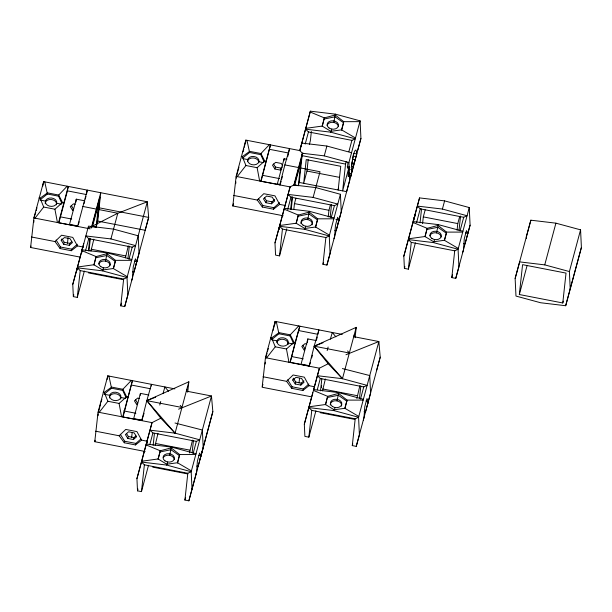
<?xml version="1.0" encoding="UTF-8"?>
<svg xmlns="http://www.w3.org/2000/svg" width="612" height="612" viewBox="0 0 612 612"><rect width="100%" height="100%" fill="white"/><g stroke="black" fill="none" stroke-linecap="round" stroke-linejoin="round"><path stroke-width="0.92" d="M186.821 389.316L186.622 391.16L211.477 395.995L191.189 471.714L187.823 473.267L184.908 500.05L188.871 500.823L196.62 472.158L197.393 461.196L199.581 453.018L201.004 455.802L198.135 466.352L196.743 466.084M301.104 146.742L301.915 142.542M349.834 176.937L348.22 176.31L348.366 173.005A13.724 1.048 -79 0 1 349.223 167.068M80.218 257.124L30.6 247.485L33.905 217.941L43.636 181.634L147.316 201.776L148.67 217.421L124.703 306.604L120.748 305.839L123.655 279.049L127.028 277.504L147.316 201.776L117.795 213.251L87.876 228.429M43.467 183.524L43.636 181.634L42.786 186.079M88.396 250.713L89.872 238.106M92.374 226.509L96.099 227.228L97.752 221.07L100.735 192.726L91.242 228.123M145.113 451.488L94.761 441.703L98.065 412.159L107.796 375.852L174.856 388.88M107.628 377.742L107.796 375.852L107.123 379.402M283.165 215.745L232.82 205.969L236.125 176.417L245.848 140.11L299.819 150.598L302.366 153.26L324.261 155.869L348.917 162.54L349.75 180.157L346.599 191.648L299.199 182.437L302.106 155.647L345.55 164.093L342.636 190.875L348.71 168.208M245.603 142.948L245.848 140.11L244.272 147.278M342.238 334.427L275.178 321.399L265.455 357.706L262.15 387.251L311.562 396.851M274.933 324.238L275.178 321.399L273.12 330.373M290.616 209.189L292.115 196.391M33.782 222.424L33.981 220.58M45.319 202.633L45.487 201.088L40.82 200.185M39.887 200.002L47.384 194.012L44.752 181.848M61.911 203.536L58.584 196.184L58.706 195.06L67.144 186.201M67.473 243.324L68.093 237.632M75.972 202.014L76.286 199.168L84.686 200.805M81.251 252.947L72.767 284.412L73.348 296.629L77.303 297.394L80.21 270.603L77.311 267.842L88.488 226.134L113.541 229.118L138.197 235.796L139.031 253.406L135.879 264.897M88.977 251.073L90.285 239.062M90.943 251.104L93.827 239.208M96.099 227.228L98.677 203.521L92.412 226.907M96.979 223.961L99.886 197.171L91.876 227.09M94.034 264.973L96.099 256.573L106.97 253.651L115.492 260.345L131.626 260.329M105.509 261.125L107.192 252.833L131.848 259.511M98.05 415.716L98.249 413.873M109.487 396.851L109.647 395.306L104.055 394.22L111.552 388.23L108.921 376.066M125.429 257.805L128.313 245.909M127.954 258.516L129.3 246.185M120.679 399.024L120.847 397.486A5.722 4.208 6.2 0 0 113.396 392.315A5.722 4.208 6.2 0 0 111.499 399.391A5.722 4.208 6.2 0 0 120.847 397.486L125.514 398.389M126.08 397.754L122.744 390.402L122.867 389.278L131.312 380.419M131.641 437.542L132.154 432.799M140.24 395.283L140.446 393.386L148.846 395.015M146.375 445.329L147.324 440.005L136.935 478.63L137.509 490.847L141.464 491.612L144.378 464.822L141.479 462.06L152.036 422.64L160.795 418.203L175.078 433.151L199.734 439.821L196.368 441.374L152.924 432.929L150.024 430.167L175.078 433.151L188.84 381.789L146.804 400.638L141.739 420.643L144.057 413.253M153.145 445.291L154.446 433.281M155.111 445.322L157.995 433.426M158.194 459.191L160.268 450.792L171.138 447.869L179.66 454.563L195.794 454.548M174.267 459.428A5.722 4.208 6.2 0 0 169.669 455.343L171.352 447.051L196.008 453.729M177.587 462.955L179.66 454.563L177.465 462.741L166.755 464.225L158.072 458.969L141.693 461.241M187.708 392.208L188.84 381.789M189.49 452.964L192.474 440.127M192.122 452.735L193.461 440.403M235.697 183.677L235.903 181.825M236.301 178.13L236.5 176.287L236.125 176.417L290.088 186.905L293.867 184.992L315.761 187.593L340.417 194.272L341.251 211.882L338.099 223.38M242.788 157.934L249.604 152.487L246.973 140.332M264.132 162.019L260.796 154.66L260.919 153.535L269.364 144.677M283.892 160.635L284.098 158.738L286.898 159.281M265.126 364.041L265.333 362.189M279.523 255.877L282.43 229.087L279.531 226.318L290.088 186.905L274.987 242.888L275.561 255.105L279.523 255.877L286.776 228.796M271.437 339.767L271.636 337.923L279.057 332.653L290.249 334.825L294.028 342.276L295.152 342.49L299.811 326.181L290.088 362.495L295.152 342.49M291.197 209.549L292.498 197.538M272.118 339.224L278.934 333.777L276.303 321.614M293.844 209.289L294.464 203.597L295.871 198.342M294.586 184.985L298.319 185.711L300.897 161.996L294.632 185.39M296.246 223.449L298.319 215.057L309.19 212.127L317.712 218.821L333.846 218.805M288.061 344.571L288.229 343.034A5.722 4.208 6.2 0 0 280.786 337.862A5.722 4.208 6.2 0 0 278.888 344.946A5.722 4.208 6.2 0 0 288.229 343.034L292.896 343.936M338.627 188.259L338.161 190.011L340.739 166.296L306.252 159.602L303.674 183.309L306.964 171.039L308.196 159.663M311.37 131.496L310.368 140.729L309.397 144.356M293.462 343.301L290.126 335.95L290.249 334.825L298.694 325.966M307.729 219.609L309.404 211.308L334.06 217.987M322.279 126.302L324.345 117.902L335.215 114.98L343.737 121.673L359.871 121.65M299.023 383.089L299.536 378.354M315.639 227.22L317.712 218.821L315.524 226.998L304.807 228.483L296.124 223.235L279.753 225.507M307.423 342.728L307.828 338.933L316.228 340.57M333.754 122.454L335.437 114.161L360.093 120.839L360.927 138.45L326.923 265.08L322.968 264.315L325.875 237.525L329.241 235.98L340.417 194.272M328.231 216.931L328.95 210.291L330.358 205.035M330.174 216.992L331.513 204.668M312.801 392.713L304.317 424.177L304.891 436.394L308.853 437.159L311.76 410.377L308.861 407.607L319.418 368.195L328.185 363.75L342.46 378.698L367.116 385.376L363.75 386.922L320.305 378.484L317.406 375.714L342.46 378.698L356.222 327.344L314.185 346.185L309.121 366.19L310.468 362.434M320.527 390.839L321.828 378.828M321.415 387.442L321.621 385.545M322.493 390.869L325.377 378.973M325.576 404.739L327.649 396.347L338.52 393.417L347.042 400.11L363.176 400.095M337.051 400.891L338.734 392.598L363.39 399.276M344.969 408.51L347.042 400.11L344.847 408.288L334.137 409.772L325.454 404.524L309.075 406.789M354.203 334.863L354.004 336.715L378.859 341.542L380.22 357.186L356.253 446.37L352.29 445.605L355.205 418.815L358.571 417.269L378.859 341.542L345.956 354.738M355.09 337.755L356.222 327.344M356.873 398.519L359.864 385.675M359.504 398.282L360.843 385.958M413.261 222.875L414.209 217.551L403.828 256.176L404.402 268.393L408.357 269.165L411.272 242.375L408.372 239.606L419.541 197.905L444.603 200.881L469.259 207.56L470.085 225.17L465.028 243.905L463.636 243.63M420.039 222.837L421.538 208.983M422.578 223.518L423.305 216.885L425.179 209.87M425.088 236.737L427.161 228.345L438.024 225.415L446.553 232.109L462.68 232.093M436.563 232.897L438.246 224.596L462.901 231.275M403.828 256.176L408.372 239.606L433.426 242.589L458.082 249.268L458.916 266.878L455.764 278.368L451.801 277.603L454.716 250.813L458.082 249.268L469.259 207.56M457.065 230.219L457.784 223.579L459.666 216.572M459.015 230.28L460.561 216.059M519.336 294.525L522.579 264.659L566.024 273.097L562.78 302.971L519.336 294.525L527.108 265.516M351.617 165.408L353.629 153.375L356.758 153.987L350.538 177.067L351.502 173.609A13.755 2.134 -83.2 0 1 353.682 154.262A13.755 2.134 -83.2 0 1 356.765 153.964M301.387 155.999L301.693 154.209M349.192 168.392L347.402 168.048L347.976 162.272M67.419 190.86L68.269 186.415L58.538 222.73L77.954 226.287L77.571 226.425L87.302 190.118L86.453 194.562L67.419 190.86L58.92 222.592M123.081 416.81L132.429 380.633L122.698 416.94L142.114 420.505M151.126 386.111L151.462 384.336L146.804 400.638L160.795 418.203M261.133 181.068L270.481 144.899L260.758 181.206L280.166 184.77L281.137 181.144M288.841 152.151L289.522 148.594L284.855 164.903L279.791 184.9L280.166 184.77M318.171 333.441L318.844 329.883L314.185 346.185L328.185 363.75M159.778 405.052L160.742 401.487M293.867 184.992L302.366 153.26M327.168 350.6L328.124 347.035M82.016 250.101L83.156 245.787L82.192 249.245L82.215 252.045M313.566 389.867L319.418 368.195L265.455 357.706L265.83 357.576M35.741 212.364L33.905 217.941L90.109 228.857M36.23 210.551L36.957 207.835M30.6 247.485L30.99 246.039M61.246 240.355L64.413 237.571L70.005 238.657L72.446 242.536L69.286 245.32L63.686 244.234L61.246 240.355L61.598 239.047M83.025 246.996L77.433 245.909L71.313 250.729L60.114 248.548L60.527 247.026L56.136 240.049M63.686 244.234L64.214 242.275L62.263 239.17M76.286 199.168L69.538 224.359L77.931 225.989M69.286 245.32L69.806 243.362L71.703 241.686M71.313 250.729L71.719 249.199L77.341 244.242M78.435 224.474L79.17 221.758M84.028 203.628L84.754 200.904M85.236 199.091L85.971 196.375M82.192 249.245L82.85 246.789M83.286 245.16L83.722 243.522M85.496 250.882L88.755 238.711L85.856 235.949L110.917 238.932L135.573 245.611L132.2 247.156L88.755 238.711M73.348 296.629L73.83 294.816M77.303 297.394L84.349 271.101M77.533 267.023L93.911 264.751L96.099 256.573L81.916 250.668M72.767 284.412L77.311 267.842L102.372 270.825L102.587 270.007L113.304 268.523L127.242 276.685M110.917 238.932L117.795 213.251L82.635 206.42M102.824 270.221L103.482 267.765M113.304 268.523L115.492 260.345M113.671 267.834L115.37 261.469L106.771 255.495L95.977 257.706M128.941 259.32L132.2 247.156M120.748 305.839L121.474 303.116M98.693 411.119L100.636 403.866M101.118 402.053L101.852 399.33M94.761 441.703L95.151 440.257M147.125 442.981L146.964 441.176L141.594 440.127L135.474 444.939L124.282 442.767L124.687 441.244L120.304 434.268M127.847 438.452L125.414 434.574L128.574 431.789L134.173 432.875L136.606 436.754L133.447 439.538L127.847 438.452L128.375 436.494L126.424 433.388M140.446 393.386L133.699 418.577L142.099 420.207M133.447 439.538L133.974 437.58L135.872 435.905M135.474 444.939L135.887 443.417L140.798 439.079M149.894 444.228L152.924 432.929M137.509 490.847L137.991 489.042M141.464 491.612L148.509 465.319M158.072 458.969L160.268 450.792L146.077 444.886M236.745 175.376L238.932 167.221M243.063 151.807L243.79 149.091M232.82 205.969L233.402 203.796M136.935 478.63L141.479 462.06L166.533 465.043L166.755 464.225M166.992 464.439L167.65 461.983M193.109 453.538L196.368 441.374M285.024 205.433L279.646 204.393L273.526 209.205L262.334 207.032L262.739 205.502L258.356 198.525M184.908 500.05L185.643 497.334M265.899 202.717L263.466 198.839L266.625 196.047L272.225 197.133L274.666 201.011L271.498 203.804L265.899 202.717L266.427 200.751L264.476 197.653M281.795 168.996L280.526 170.113L274.926 169.019L275.454 167.061L273.503 163.955M188.871 500.823L212.838 411.639L211.477 395.995L178.574 409.183M212.838 411.639L201.004 455.802L198.655 455.343M271.498 203.804L272.026 201.838L274.558 199.611M280.526 170.113L281.053 168.147L282.316 167.03M284.098 158.738L277.351 183.921L280.151 184.464M273.526 209.205L273.939 207.682L279.562 202.717M281.627 179.331L282.354 176.608M287.701 156.664L288.673 153.038L269.64 149.343M299.719 150.72L310.383 111.177L335.437 114.161M299.819 150.598L310.383 111.177M287.716 209.358L290.975 197.194L288.076 194.425L313.13 197.408L337.786 204.087L334.42 205.632L290.975 197.194M294.089 185.566L302.825 152.969M305.204 144.095L308.463 131.932L305.556 129.17L330.618 132.154L355.274 138.825L351.9 140.37L308.463 131.932M298.319 185.711L299.681 180.624M296.124 223.235L298.319 215.057L284.129 209.151M305.778 128.352L322.157 126.08L324.345 117.902L310.162 111.996M266.075 356.666L267.046 353.04M267.528 351.227L268.263 348.511M262.341 386.532L262.923 384.359M274.987 242.888L279.531 226.318L304.585 229.301L304.807 228.483M313.13 197.408L320.015 171.727L284.855 164.903M324.261 155.869L326.892 146.054L351.548 152.732M330.618 132.154L330.84 131.335L341.55 129.851L355.495 138.006M305.044 228.697L305.702 226.241M331.077 131.542L331.735 129.094M341.55 129.851L343.737 121.673M341.672 130.065L343.615 122.798L335.016 116.823L324.222 119.026M331.161 217.796L334.42 205.632M345.55 164.093L346.27 161.415M348.878 151.669L351.9 140.37M348.917 162.54L360.093 120.839M322.968 264.315L323.45 262.502M292.796 380.128L295.956 377.336L301.555 378.423L303.988 382.301L300.829 385.093L295.229 383.999L292.796 380.128L293.148 378.82M314.354 386.723L308.976 385.675L302.856 390.494L291.664 388.314L292.069 386.792L287.686 379.815M295.229 383.999L295.757 382.041L293.324 378.162M307.828 338.933L301.081 364.125L309.481 365.754M300.829 385.093L301.356 383.127L303.889 380.894M302.856 390.494L303.269 388.964L308.884 384.007M311.684 357.898L312.411 355.174M316.542 339.767L317.268 337.044M317.276 389.775L320.305 378.484M308.853 437.159L315.891 410.866M325.454 404.524L327.649 396.347L313.459 390.433M304.317 424.177L308.861 407.607L333.915 410.591L334.137 409.772M334.374 409.986L335.032 407.531M360.491 399.085L363.75 386.922M352.29 445.605L352.78 443.792M413.245 221.008L419.541 197.905M404.402 268.393L404.884 266.58M416.581 222.554L420.253 208.845L417.353 206.083L442.407 209.059L467.063 215.738L463.697 217.283L420.253 208.845M408.357 269.165L415.403 242.872M408.587 238.795L424.965 236.523L427.161 228.345L412.97 222.439M433.426 242.589L433.648 241.771L444.358 240.287L458.304 248.449M442.407 209.059L444.603 200.881M433.885 241.985L434.543 239.529M444.358 240.287L446.553 232.109M444.48 240.508L446.431 233.241L437.825 227.266L427.031 229.469M460.025 230.992L463.697 217.283M451.801 277.603L452.528 274.88M455.764 278.368L470.085 225.17M515.136 278.46L530.856 220.19L555.91 223.166L580.566 229.844L581.4 247.455L565.679 305.732L540.625 302.749L515.97 296.07L515.136 278.46L519.68 261.898L544.741 264.874L569.397 271.552L570.223 289.162M544.741 264.874L555.91 223.166M569.397 271.552L580.566 229.844M562.78 302.971L563.269 301.158M565.679 305.732L581.4 247.455M131.779 280.311L132.46 277.94L133.232 266.977L135.42 258.8L136.843 261.584L133.974 272.133L132.582 271.866M333.999 238.795L334.672 236.416L335.445 225.461L337.64 217.283L339.056 220.06L336.187 230.617L334.795 230.342M363.329 420.077L364.002 417.705L364.775 406.743L366.971 398.565L368.386 401.35L365.517 411.899L364.125 411.631M124.703 306.604L127.854 295.114L127.028 277.504L102.372 270.825M146.964 441.176L152.036 422.64L98.065 412.159M200.04 459.115L203.192 447.624L202.365 430.014L175.001 423.014M357.775 149.94L360.927 138.45M326.923 265.08L330.075 253.59L329.241 235.98L304.585 229.301M376.701 370.046L380.22 357.186M367.43 404.662L370.581 393.172L369.747 375.561L342.383 368.562M356.253 446.37L359.405 434.88L358.571 417.269L333.915 410.591M530.856 220.19L526.312 236.752L526.397 238.611M195.947 474.529L196.62 472.158M462.84 252.083L463.513 249.704L464.286 238.749L466.474 230.571L467.897 233.348L465.548 232.889M162.999 393.6L164.903 386.945L168.484 391.259M330.381 339.155L332.285 332.492L335.866 336.807M35.022 218.155L43.712 207.047L40.094 198.158L38.969 197.936M237.242 176.638L245.932 165.523L242.306 156.634L241.189 156.42M99.19 412.373L107.873 401.265L104.254 392.376L103.137 392.154M266.572 357.928L275.262 346.813L271.636 337.923L270.519 337.702M31.526 236.997L55.034 241.564L61.567 235.215L72.759 237.395L77.433 245.909M233.738 195.473L257.254 200.04L263.78 193.698L274.979 195.871L279.646 204.393M95.686 431.208L119.202 435.782L125.728 429.433L136.927 431.605L141.594 440.127M263.068 376.762L286.584 381.33L293.11 374.98L304.309 377.16L308.976 385.675M43.712 207.047L54.912 209.22L62.485 202.503L63.602 202.725M245.932 165.523L257.124 167.703L264.698 160.987L265.822 161.201M107.873 401.265L119.072 403.438L126.646 396.721L127.77 396.943M275.262 346.813L286.454 348.985L294.028 342.276M40.094 198.158L47.507 192.879L58.706 195.06L62.485 202.503M242.306 156.634L249.727 151.363L260.919 153.535L264.698 160.987M104.254 392.376L111.675 387.098L122.867 389.278L126.646 396.721M175.078 433.151L146.804 400.638L155.662 397.196M342.46 378.698L314.185 346.185L323.052 342.743M298.197 216.181L308.991 213.978L317.59 219.953M327.527 397.471L338.321 395.268L346.92 401.235M160.145 451.924L170.932 449.713L179.538 455.688M301.838 143.07L326.892 146.054M413.192 221.62L438.246 224.596M284.351 208.332L309.404 211.308M82.13 249.849L107.192 252.833M313.681 389.615L338.734 392.598M146.299 444.067L171.352 447.051M353.277 156.098L356.039 156.634M352.772 159.311L355.182 159.778M352.145 162.784L354.256 163.19M351.441 166.28L353.323 166.648M347.211 166.755L349.903 167.275M350.707 169.57L352.443 169.906M249.604 152.487L260.796 154.66M348.366 173.005L351.502 173.609M348.197 175.063L350.959 175.598M348.22 176.31L349.827 176.616M243.041 158.661L247.707 159.571L247.539 161.109A5.722 4.208 6.2 0 1 253.49 158.003A5.722 4.208 6.2 0 1 258.83 162.188M258.899 161.744A5.722 4.208 6.2 0 0 251.456 156.573A5.722 4.208 6.2 0 0 249.558 163.656A5.722 4.208 6.2 0 0 258.899 161.744L263.565 162.654M306.964 171.039L339.584 177.381M275.454 167.061L281.053 168.147M262.686 175.346L279.539 178.62M423.305 216.885L457.784 223.579M294.464 203.597L328.95 210.291M266.427 200.751L272.026 201.838M335.919 219.456L339.056 220.06M262.739 205.502L273.939 207.682M411.272 242.375L454.716 250.813M282.43 229.087L325.875 237.525M47.384 194.012L58.584 196.184M99.404 207.85L148.67 217.421L145.159 230.28L97.752 221.07M75.299 204.24L73.44 203.88L70.273 206.665L72.713 210.543L73.241 208.577L71.29 205.479M56.686 203.268A5.722 4.208 6.2 0 0 49.235 198.097A5.722 4.208 6.2 0 0 47.338 205.173A5.722 4.208 6.2 0 0 56.686 203.268L61.353 204.171M60.473 216.87L71.703 219.05M64.214 242.275L69.806 243.362M91.15 249.206L125.636 255.908M134.487 261.125L136.843 261.584M60.527 247.026L71.719 249.199M80.21 270.603L123.655 279.049M88.572 272.914L123.058 279.615M298.962 330.625L318.003 334.328M278.934 333.777L290.126 335.95M306.849 344.005L304.983 343.646L301.823 346.43L304.256 350.309L304.784 348.35L302.833 345.245M314.185 346.185L349.345 353.017L347.585 350.906M272.371 339.951L277.037 340.861M292.016 356.635L303.254 358.816M290.463 362.358L309.496 366.06M295.757 382.041L301.356 383.127M322.7 388.972L357.186 395.673M366.037 400.891L368.386 401.35M292.069 386.792L303.269 388.964M311.76 410.377L355.205 418.815M320.122 412.679L354.608 419.381M131.58 385.078L150.613 388.781M111.552 388.23L122.744 390.402M139.467 398.458L137.601 398.091L134.441 400.883L136.874 404.762L137.402 402.795L135.451 399.697M146.804 400.638L181.955 407.47L180.203 405.358M123.7 410.904L135.864 413.268M128.375 436.494L133.974 437.58M155.31 443.425L189.797 450.126M124.687 441.244L135.887 443.417M144.378 464.822L187.823 473.267M152.74 467.132L187.226 473.833M166.533 465.043L191.189 471.714L192.023 489.332M315.524 226.998L329.463 235.161M344.847 408.288L358.793 416.451M177.465 462.741L191.411 470.903M322.157 126.08L330.84 131.335M424.965 236.523L433.648 241.771M93.911 264.751L102.587 270.007M257.254 200.04L262.334 207.032M286.584 381.33L291.664 388.314M55.034 241.564L60.114 248.548M119.202 435.782L124.282 442.767M282.713 165.768L281.252 163.442L275.652 162.356L272.493 165.148L274.926 169.019M257.124 167.703L259.633 180.991M286.454 348.985L288.963 362.273M119.072 403.438L121.581 416.726M54.912 209.22L57.421 222.508M308.479 408.64L308.616 410.055M279.149 227.35L279.355 229.477M76.928 268.875L77.066 270.29M414.997 214.468L415.089 216.35M300.936 223.701A5.722 4.208 6.2 0 1 306.987 219.501A5.722 4.208 6.2 0 1 312.227 224.78M327.06 125.452A5.722 4.208 6.2 0 1 333.012 122.346A5.722 4.208 6.2 0 1 338.352 126.531M109.387 397.945A5.722 4.208 6.2 0 1 114.689 393.707A5.722 4.208 6.2 0 1 120.771 397.93M163.45 457.325A5.722 4.208 6.2 0 1 169.669 455.343M276.869 342.399A5.722 4.208 6.2 0 1 282.82 339.293A5.722 4.208 6.2 0 1 288.16 343.477M330.266 404.991A5.722 4.208 6.2 0 1 336.317 400.784A5.722 4.208 6.2 0 1 341.557 406.07M45.227 203.727A5.722 4.208 6.2 0 1 51.27 199.52A5.722 4.208 6.2 0 1 56.518 204.806M98.815 264.132A5.722 4.208 6.2 0 1 104.767 261.018A5.722 4.208 6.2 0 1 110.106 265.21M429.869 235.895A5.722 4.208 6.2 0 1 435.821 232.79A5.722 4.208 6.2 0 1 441.16 236.974M303.047 225.155A5.722 4.208 6.2 0 0 312.395 223.242A5.722 4.208 6.2 0 0 304.944 218.071A5.722 4.208 6.2 0 0 303.047 225.155M329.08 128A5.722 4.208 6.2 0 0 338.428 126.087A5.722 4.208 6.2 0 0 330.977 120.916A5.722 4.208 6.2 0 0 329.08 128M164.995 460.89A5.722 4.208 6.2 0 0 174.344 458.985A5.722 4.208 6.2 0 0 166.892 453.806A5.722 4.208 6.2 0 0 164.995 460.89M332.377 406.437A5.722 4.208 6.2 0 0 341.726 404.532A5.722 4.208 6.2 0 0 334.274 399.361A5.722 4.208 6.2 0 0 332.377 406.437M100.835 266.671A5.722 4.208 6.2 0 0 110.175 264.767A5.722 4.208 6.2 0 0 102.732 259.587A5.722 4.208 6.2 0 0 100.835 266.671M431.888 238.443A5.722 4.208 6.2 0 0 441.237 236.53A5.722 4.208 6.2 0 0 433.786 231.359A5.722 4.208 6.2 0 0 431.888 238.443"/></g></svg>
